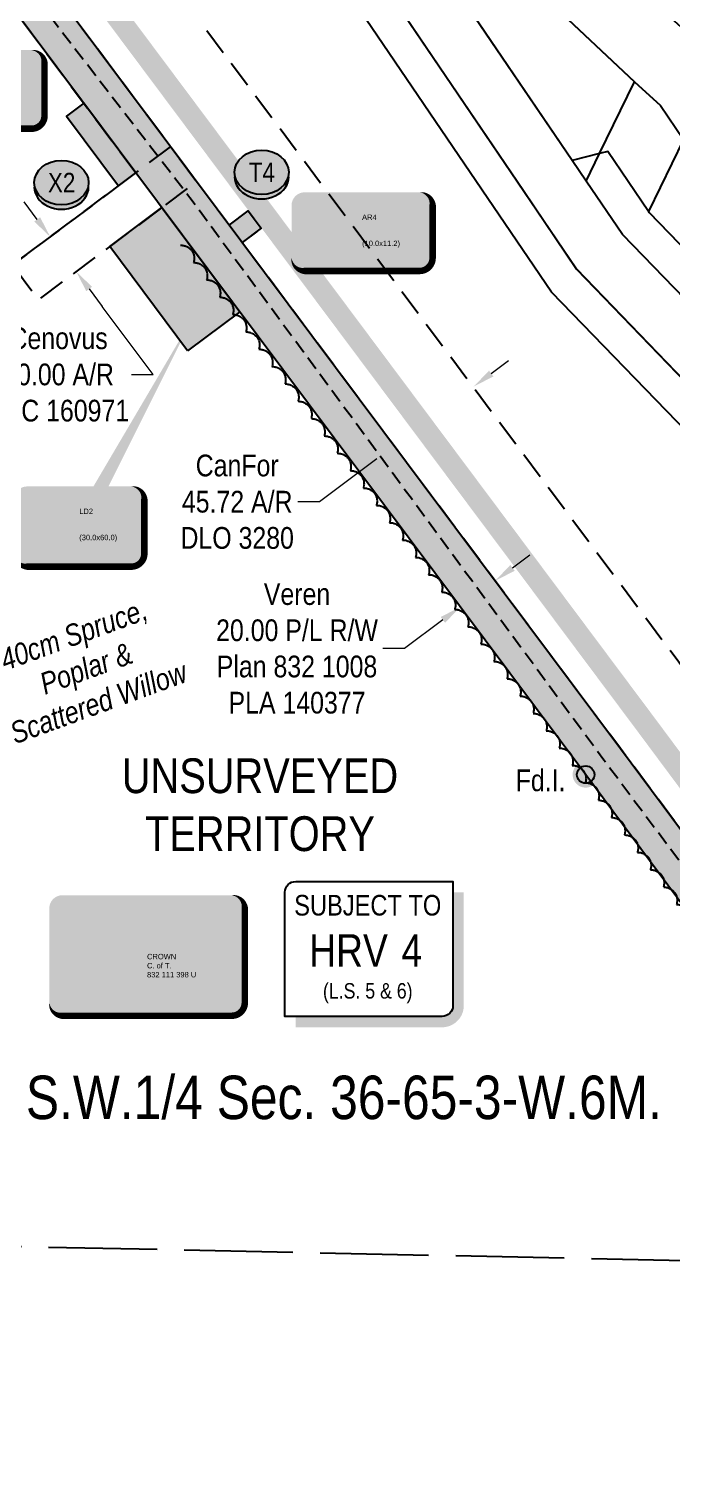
# Model space of a CAD drawing. Extents: x 413456 to 423436, y 6055086 to 6062162.
# Drawn here: x 414495 to 414791, y 6057832 to 6058500 of the extents above; entities that cross this region are included whole.
import ezdxf
from ezdxf.enums import TextEntityAlignment as Align

# ---------------------------------------------------------------- set-up
doc = ezdxf.new("R2018")
doc.units = 0
doc.header["$LTSCALE"] = 5
doc.header["$PDSIZE"] = 0.5
for name, pattern in [('0', [1, 1, 0]), ('foc-ACCESSROAD', [3.75, 2.5, -1.25]), ('foc-UNSURVEYED', [12.5, 10, -2.5]), ('HIDDEN2', [4.7625, 3.175, -1.5875]), ('UG_PIPE', [1.875, 1.25, -0.625])]:
    doc.linetypes.add(name, pattern=pattern)
doc.layers.get('Defpoints').update_dxf_attribs({"color": 9})
for name, color, linetype in [('AS-OWNER', 7, 'Continuous'), ('AS-PIPE-UG', 44, 'UG_PIPE'), ('AS-ROADS', 254, 'Continuous'), ('C-SYMBOL', 7, 'Continuous'), ('CG-NOTES', 7, 'Continuous'), ('CTW', 7, 'Continuous'), ('F-AR', 190, 'foc-ACCESSROAD'), ('F-RW', 190, 'Continuous'), ('F-WS', 190, 'foc-ACCESSROAD'), ('L-MON', 1, 'Continuous'), ('L-MON-T', 1, 'Continuous'), ('L-UNS-T', 3, 'Continuous'), ('L-USEC', 7, 'foc-UNSURVEYED'), ('P-BUFFER-H 100m', 191, 'Continuous'), ('P-CROSSINGS', 250, 'Continuous'), ('P-PROPOSED', 10, 'Continuous'), ('P-PROPOSED-H', 21, 'Continuous'), ('P-TEMP-BLOCKS', 250, 'Continuous'), ('P-TEMP-H', 41, 'Continuous'), ('P-TEMP_WORKSPACE', 46, 'Continuous'), ('T-BUSH', 110, '0'), ('T-BUSH-T', 110, 'Continuous'), ('T-EXISTING RTF', 220, 'HIDDEN2')]:
    doc.layers.add(name, color=color, linetype=linetype)
for name, color, linetype, lineweight in [('C-RW-T', 13, 'Continuous', 9), ('F-AR-T', 190, 'Continuous', 9), ('F-RW-T', 190, 'Continuous', 9)]:
    doc.layers.add(name, color=color, linetype=linetype, lineweight=lineweight)
doc.styles.add('175L', font='ARIALN.TTF', dxfattribs={"height": 20})
doc.styles.add('80CG', font='ARIALN.TTF', dxfattribs={"height": 10})
doc.styles.add('80L', font='ARIALN.TTF', dxfattribs={"height": 10})
doc.styles.add('80LS', font='ARIALNI.TTF', dxfattribs={"height": 10})
doc.styles.add('Crossing', font='ARIALN.TTF', dxfattribs={"height": 10})
doc.styles.add('HRV', font='ARIALN.TTF', dxfattribs={"height": 3})
doc.styles.get("Standard").update_dxf_attribs({"font": 'ARIALN.TTF'})
doc.dimstyles.new('Compass 5 000', dxfattribs={"dimscale": 5, "dimtxt": 9, "dimasz": 2, "dimexe": 0.2, "dimexo": 0.0625, "dimgap": 0.5, "dimtad": 0, "dimtih": 1, "dimtoh": 1, "dimzin": 0, "dimdsep": 46, "dimtxsty": '80CG', "dimcen": 0.1, "dimse1": 1, "dimse2": 1, "dimclrd": 256, "dimclrt": 256, "dimaunit": 1, "dimadec": 4, "dimazin": 0, "dimtfac": 0.06, "dimtofl": 0, "dimtmove": 0, "dimatfit": 1, "dimfxl": 0.2, "dimtolj": 1, "dimtzin": 0, "dimlwd": -1, "dimarcsym": 0})

# ---------------------------------------------------------------- blocks, each defined once
blk = doc.blocks.new('HRV')
blk.add_lwpolyline([(-35.14, 31.6), (37.21, 31.6), (37.21, -25.54, -0.414214), (32.21, -30.54), (-40.14, -30.54), (-40.14, 26.6, -0.414214)], format="xyb", close=True)
at = {"const_width": 5, "flags": 128}
blk.add_lwpolyline([(-35.14, -33.04), (32.21, -33.04, 0.414214), (39.71, -25.54), (39.71, 26.6)], format="xyb", dxfattribs=at)
at = {"style": '80L'}
blk.add_text('SUBJECT TO', height=9.5, dxfattribs=at).set_placement((-2.01, 13.06), align=Align.BOTTOM_CENTER)
blk.add_attdef('(N.W.1/4 00)', text='', height=7.12, dxfattribs=at).set_placement((-2.01, -24.45), align=Align.BOTTOM_CENTER)
at = {"layer": 'CTW', "color": 3, "style": 'HRV'}
blk.add_text('HRV', height=15, dxfattribs=at).set_placement((-10.88, -0.18), align=Align.MIDDLE_CENTER)
blk.add_attdef('0', text='', height=15, dxfattribs=at).set_placement((18.28, -0.18), align=Align.MIDDLE_CENTER)
blk = doc.blocks.new('*D42')
at = {"layer": 'C-RW-T', "transparency": 16777216}
for p, q in [((414717.4, 6058252.18), (414725.41, 6058258.17)), ((414685.37, 6058228.24), (414667.73, 6058215.05)), ((414667.73, 6058215.05), (414657.73, 6058215.05))]:
    blk.add_line(p, q, dxfattribs=at)
for points in [[(414716.4, 6058253.52), (414718.4, 6058250.85), (414709.39, 6058246.19)], [(414684.37, 6058229.57), (414686.37, 6058226.9), (414693.38, 6058234.22)]]:
    blk.add_solid(points, dxfattribs=at)
at = {"layer": 'Defpoints', "color": 0, "transparency": 16777216}
for p in [(414688.39, 6058274.29), (414672.37, 6058262.32), (414693.38, 6058234.22)]:
    blk.add_point(p, dxfattribs=at)
at = {"layer": 'C-RW-T', "transparency": 16777216, "insert": (414618.19, 6058215.05), "char_height": 10, "attachment_point": 5, "style": '80CG'}
blk.add_mtext('\\A1;Veren\\P20.00 P/L R/W\\PPlan 832 1008\\PPLA 140377', dxfattribs=at)
blk = doc.blocks.new('*D57')
at = {"layer": 'Defpoints', "color": 0, "transparency": 16777216}
for p in [(414681.48, 6058359.91), (414644.85, 6058332.54), (414662.96, 6058308.32)]:
    blk.add_point(p, dxfattribs=at)
at = {"layer": 'F-AR-T', "transparency": 16777216}
for p, q in [((414707.59, 6058341.68), (414715.6, 6058347.67)), ((414654.95, 6058302.33), (414628.55, 6058282.59)), ((414628.55, 6058282.59), (414618.55, 6058282.59))]:
    blk.add_line(p, q, dxfattribs=at)
for points in [[(414706.59, 6058343.01), (414708.59, 6058340.34), (414699.58, 6058335.69)], [(414653.95, 6058303.66), (414655.95, 6058300.99), (414662.96, 6058308.32)]]:
    blk.add_solid(points, dxfattribs=at)
at = {"layer": 'F-AR-T', "transparency": 16777216, "insert": (414590.65, 6058282.59), "char_height": 10, "attachment_point": 5, "style": '80CG'}
blk.add_mtext('\\A1;CanFor\\P45.72 A/R\\PDLO 3280', dxfattribs=at)
blk = doc.blocks.new('*D102')
at = {"layer": 'Defpoints', "color": 0, "transparency": 16777216}
for p in [(414511.34, 6058409.69), (414504.56, 6058404.63), (414523.3, 6058393.67)]:
    blk.add_point(p, dxfattribs=at)
at = {"layer": 'F-RW-T', "transparency": 16777216}
for p, q in [((414498.58, 6058412.64), (414492.59, 6058420.66)), ((414522.51, 6058380.6), (414528.49, 6058372.59)), ((414551.94, 6058341.19), (414528.49, 6058372.59)), ((414541.94, 6058341.19), (414551.94, 6058341.19))]:
    blk.add_line(p, q, dxfattribs=at)
for points in [[(414499.91, 6058413.64), (414497.24, 6058411.65), (414504.56, 6058404.63)], [(414523.84, 6058381.6), (414521.17, 6058379.6), (414516.52, 6058388.61)]]:
    blk.add_solid(points, dxfattribs=at)
at = {"layer": 'F-RW-T', "transparency": 16777216, "insert": (414508.42, 6058341.19), "char_height": 10, "attachment_point": 5, "style": '80CG'}
blk.add_mtext('\\A1;Cenovus\\P20.00 A/R\\PLOC 160971', dxfattribs=at)
blk = doc.blocks.new('*U129')
h = blk.add_hatch(color=255)
edge = h.paths.add_edge_path()
edge.add_line((-39, -28.5), (39, -28.5))
edge.add_arc((39, -22.5), 6, 270, 360)
edge.add_line((45, -22.5), (45, 21))
edge.add_arc((39, 21), 6, 0, 90)
edge.add_line((39, 27), (-39, 27))
edge.add_arc((-39, 21), 6, 90, 180)
edge.add_line((-45, 21), (-45, -22.5))
edge.add_arc((-39, -22.5), 6, 180, 270)
at = {"color": 14, "flags": 128}
blk.add_lwpolyline([(-39, -28.5, 3, 3, 0), (39, -28.5, 3, 3, 0.414214), (45, -22.5, 3, 3, 0), (45, 21, 3, 0, 0.414214), (39, 27, 0, 0, 0), (-39, 27, 0, 0, 0.414214), (-45, 21, 0, 0, 0), (-45, -22.5, 0, 3, 0.414214)], format="xyseb", close=True, dxfattribs=at)
blk.add_lwpolyline([(-34, -22.5, 0, 7.5, 0), (0, 0, 0, 0, 0)], format="xyseb", dxfattribs=at)
at = {"color": 14, "lineweight": 30, "flags": 104}
blk.add_attdef('ENTER_TEXT', text='', height=10, dxfattribs=at).set_placement((0, 0), align=Align.MIDDLE_CENTER)
blk = doc.blocks.new('fdia')
at = {"color": 255, "const_width": 1}
blk.add_lwpolyline([(-0.5, 0, 1), (0.5, 0, 1)], format="xyb", close=True, dxfattribs=at)
blk = doc.blocks.new('Fdiaa')
blk.add_blockref('fdia', (0, 0))
blk = doc.blocks.new('fdib')
at = {"color": 1, "const_width": 1.6}
blk.add_lwpolyline([(-0.4, 0, 1), (0.4, 0, 1)], format="xyb", close=True, dxfattribs=at)
at = {"color": 1}
blk.add_circle((0, 0), 0.8, dxfattribs=at)
blk = doc.blocks.new('Fdibb')
blk.add_blockref('fdib', (0, 0))
blk = doc.blocks.new('fdicc')
for name in ['Fdibb', 'Fdiaa']:
    blk.add_blockref(name, (0, 0))
blk = doc.blocks.new('FDI')
blk.add_blockref('fdicc', (0, 0))
blk = doc.blocks.new('*U157')
at = {"true_color": 0xff8aff}
h = blk.add_hatch(color=211, dxfattribs=at)
edge = h.paths.add_edge_path()
edge.add_line((-24, -18.47), (24, -18.47))
edge.add_arc((24, -12.47), 6, 270, 360)
edge.add_line((30, -12.47), (30, 12.5))
edge.add_arc((24, 12.5), 6, 0, 90)
edge.add_line((24, 18.5), (-24, 18.5))
edge.add_arc((-24, 12.5), 6, 90, 180)
edge.add_line((-30, 12.5), (-30, -12.47))
edge.add_arc((-24, -12.47), 6, 180, 270)
at = {"flags": 128}
blk.add_lwpolyline([(52.57, 96.74, 0, 7.5, 0), (0, 0, 0, 0, 0)], format="xyseb", dxfattribs=at)
at = {"color": 250, "flags": 128}
blk.add_lwpolyline([(-24, -18.47, 3, 3, 0), (24, -18.47, 3, 3, 0.414214), (30, -12.47, 3, 3, 0), (30, 12.5, 3, 0, 0.414214), (24, 18.5, 0, 0, 0), (-24, 18.5, 0, 0, 0.414214), (-30, 12.5, 0, 0, 0), (-30, -12.47, 0, 3, 0.414214)], format="xyseb", close=True, dxfattribs=at)
at = {"color": 250, "lineweight": 30, "flags": 104}
blk.add_attdef('TEMP_AREA_W1', text='', height=12, dxfattribs=at).set_placement((0, 8.26), align=Align.MIDDLE_CENTER)
blk.add_attdef('ENTER_TEXT', text='', height=9, dxfattribs=at).set_placement((0.01, -3.78), align=Align.TOP_CENTER)
blk = doc.blocks.new('*U159')
at = {"true_color": 0xff8aff}
h = blk.add_hatch(color=211, dxfattribs=at)
edge = h.paths.add_edge_path()
edge.add_line((-24, -17.74), (24, -17.74))
edge.add_arc((24, -11.74), 6, 270, 360)
edge.add_line((30, -11.74), (30, 12.5))
edge.add_arc((24, 12.5), 6, 0, 90)
edge.add_line((24, 18.5), (-24, 18.5))
edge.add_arc((-24, 12.5), 6, 90, 180)
edge.add_line((-30, 12.5), (-30, -11.74))
edge.add_arc((-24, -11.74), 6, 180, 270)
at = {"color": 250, "flags": 128}
blk.add_lwpolyline([(-24, -17.74, 3, 3, 0), (24, -17.74, 3, 3, 0.414214), (30, -11.74, 3, 3, 0), (30, 12.5, 3, 0, 0.414214), (24, 18.5, 0, 0, 0), (-24, 18.5, 0, 0, 0.414214), (-30, 12.5, 0, 0, 0), (-30, -11.74, 0, 3, 0.414214)], format="xyseb", close=True, dxfattribs=at)
at = {"flags": 128}
blk.add_lwpolyline([(14.55, -6.29, 0, 7.5, 0), (0, 0, 0, 0, 0)], format="xyseb", dxfattribs=at)
at = {"color": 250, "lineweight": 30, "flags": 104}
blk.add_attdef('TEMP_AREA_W1', text='', height=12, dxfattribs=at).set_placement((0, 8.26), align=Align.MIDDLE_CENTER)
blk.add_attdef('ENTER_TEXT', text='', height=9, dxfattribs=at).set_placement((0.01, -3.78), align=Align.TOP_CENTER)
blk = doc.blocks.new('XING3')
h = blk.add_hatch(color=250)
h.dxf.hatch_style = 1
edge = h.paths.add_edge_path()
edge.add_ellipse((0, -2.05), major_axis=(-12.5, 0), ratio=0.816297, start_angle=0, end_angle=180)
edge.add_line((12.5, -2.05), (12.5, 0))
edge.add_ellipse((0, 0), major_axis=(-12.5, 0), ratio=0.816297, start_angle=0, end_angle=180, ccw=False)
edge.add_line((-12.5, 0), (-12.5, -2.05))
at = {"layer": 'P-BUFFER-H 100m'}
h = blk.add_hatch(color=256, dxfattribs=at)
h.dxf.hatch_style = 1
edge = h.paths.add_edge_path()
edge.add_ellipse((0, 0), major_axis=(-12.5, 0), ratio=0.816297, start_angle=0, end_angle=360)
at = {"color": 250}
blk.add_ellipse((0, 0), major_axis=(-12.5, 0), ratio=0.816297, dxfattribs=at)
blk.add_ellipse((0, -2.05), major_axis=(-12.5, 0), ratio=0.816297, start_param=0, end_param=3.141593, dxfattribs=at)
at = {"color": 250, "style": 'Crossing'}
blk.add_attdef('CROSSING', text='', height=9, dxfattribs=at).set_placement((0.09, 0.02), align=Align.MIDDLE_CENTER)
at = {"color": 250, "style": 'Crossing', "flags": 1}
for tag, p in [('OWNER', (0.09, -12.49)), ('DESCRIPTION', (0.09, -25.77)), ('LOCATION', (0.09, -39.3)), ('DWG_REF', (0.09, -52.84))]:
    blk.add_attdef(tag, text='', height=9, dxfattribs=at).set_placement(p, align=Align.MIDDLE_CENTER)
blk = doc.blocks.new('*U160')
at = {"true_color": 0xff8aff}
h = blk.add_hatch(color=211, dxfattribs=at)
edge = h.paths.add_edge_path()
edge.add_line((-26.5, -17.74), (26.5, -17.74))
edge.add_arc((26.5, -11.74), 6, 270, 360)
edge.add_line((32.5, -11.74), (32.5, 12.5))
edge.add_arc((26.5, 12.5), 6, 0, 90)
edge.add_line((26.5, 18.5), (-26.5, 18.5))
edge.add_arc((-26.5, 12.5), 6, 90, 180)
edge.add_line((-32.5, 12.5), (-32.5, -11.74))
edge.add_arc((-26.5, -11.74), 6, 180, 270)
at = {"color": 250, "flags": 128}
blk.add_lwpolyline([(-26.5, -17.74, 3, 3, 0), (26.5, -17.74, 3, 3, 0.414214), (32.5, -11.74, 3, 3, 0), (32.5, 12.5, 3, 0, 0.414214), (26.5, 18.5, 0, 0, 0), (-26.5, 18.5, 0, 0, 0.414214), (-32.5, 12.5, 0, 0, 0), (-32.5, -11.74, 0, 3, 0.414214)], format="xyseb", close=True, dxfattribs=at)
at = {"flags": 128}
blk.add_lwpolyline([(14.55, -6.29, 0, 7.5, 0), (0, 0, 0, 0, 0)], format="xyseb", dxfattribs=at)
at = {"color": 250, "lineweight": 30, "flags": 104}
blk.add_attdef('TEMP_AREA_W1', text='', height=12, dxfattribs=at).set_placement((0, 8.26), align=Align.MIDDLE_CENTER)
blk.add_attdef('ENTER_TEXT', text='', height=9, dxfattribs=at).set_placement((0.01, -3.78), align=Align.TOP_CENTER)
blk = doc.blocks.new('xing2')
h = blk.add_hatch(color=50)
h.dxf.hatch_style = 1
edge = h.paths.add_edge_path()
edge.add_ellipse((0, 0), major_axis=(-12.5, 0), ratio=0.816297, start_angle=0, end_angle=360)
h = blk.add_hatch(color=250)
h.dxf.hatch_style = 1
edge = h.paths.add_edge_path()
edge.add_ellipse((0, -2.05), major_axis=(-12.5, 0), ratio=0.816297, start_angle=0, end_angle=180)
edge.add_line((12.5, -2.05), (12.5, 0))
edge.add_ellipse((0, 0), major_axis=(-12.5, 0), ratio=0.816297, start_angle=0, end_angle=180, ccw=False)
edge.add_line((-12.5, 0), (-12.5, -2.05))
at = {"color": 250}
blk.add_ellipse((0, 0), major_axis=(-12.5, 0), ratio=0.816297, dxfattribs=at)
blk.add_ellipse((0, -2.05), major_axis=(-12.5, 0), ratio=0.816297, start_param=0, end_param=3.141593, dxfattribs=at)
at = {"color": 250, "style": 'Crossing'}
blk.add_attdef('CROSSING', text='', height=9, dxfattribs=at).set_placement((0.09, 0.02), align=Align.MIDDLE_CENTER)
at = {"color": 250, "style": 'Crossing', "flags": 1}
for tag, p in [('OWNER', (0.09, -12.49)), ('DESCRIPTION', (0.09, -25.77)), ('LOCATION', (0.09, -39.3)), ('DWG_REF', (0.09, -52.84))]:
    blk.add_attdef(tag, text='', height=9, dxfattribs=at).set_placement(p, align=Align.MIDDLE_CENTER)

msp = doc.modelspace()

# ---------------------------------------------------------------- hatches: boundary and pattern name
at = {"layer": 'P-PROPOSED-H'}
h = msp.add_hatch(color=256, dxfattribs=at)
h.dxf.hatch_style = 1
h.paths.add_polyline_path([(416904.756, 6055529.951), (416785.055, 6055680.607), (415892.377, 6056810.918), (415332.219, 6057520.147), (415272.175, 6057596.189), (415202.086, 6057604.389), (414942.843, 6057932.602), (414767.131, 6058168.936), (414209.907, 6058914.461), (414193.886, 6058902.502), (414751.088, 6058157.008), (414926.986, 6057920.425), (415191.534, 6057585.496), (415275.653, 6057575.654), (415324.374, 6057513.953), (415884.533, 6056804.723), (416763.305, 6055692.037), (416777.217, 6055674.403), (416896.93, 6055523.732)])
at = {"layer": 'P-TEMP-H'}
h = msp.add_hatch(color=256, dxfattribs=at)
h.dxf.hatch_style = 1
h.paths.add_polyline_path([(414520.059, 6058466.11), (414512.053, 6058460.126), (414535.99, 6058428.1), (414543.996, 6058434.084)])
h = msp.add_hatch(color=256, dxfattribs=at)
h.dxf.hatch_style = 1
h.paths.add_polyline_path([(414567.845, 6058352.126), (414531.952, 6058400.135), (414555.956, 6058418.081), (414591.849, 6058370.073)])
h = msp.add_hatch(color=256, dxfattribs=at)
h.dxf.hatch_style = 1
h.paths.add_polyline_path([(414586.918, 6058410.047), (414595.755, 6058416.654), (414601.74, 6058408.648), (414592.902, 6058402.041), (414586.919, 6058410.048)])

# ---------------------------------------------------------------- linework, layer by layer
at = {"layer": 'AS-PIPE-UG', "flags": 128}
msp.add_lwpolyline([(415013.81, 6057825.514), (414991.353, 6057854.7), (414934.456, 6057929.698), (414759.483, 6058163.631), (414568.896, 6058422.579), (414403.322, 6058637.155), (414227.724, 6058873.014), (414219.982, 6058882.955), (414210.979, 6058894.781), (414205.494, 6058902.518), (414200.319, 6058908.749)], dxfattribs=at)
at = {"layer": 'AS-ROADS', "const_width": 9.996, "flags": 128}
msp.add_lwpolyline([(414166.253, 6058999.705), (414193.452, 6058962.875), (414227.645, 6058917.499), (414241.541, 6058898.813), (414270.734, 6058860.244), (414778.798, 6058180.154), (414953.433, 6057945.311), (414963.33, 6057931.94), (414977.822, 6057914.641), (415005.21, 6057886.425), (415028.571, 6057863.542), (415045.297, 6057848.482), (415051.329, 6057843.421)], dxfattribs=at)
at = {"layer": 'F-AR', "flags": 128}
msp.add_lwpolyline([(414195.036, 6059010.215), (414237.48, 6058953.403), (414803.466, 6058196.157, -0.0006318), (414803.565, 6058196.024), (414978.893, 6057960.207), (415027.314, 6057898.904)], format="xyb", dxfattribs=at)
msp.add_lwpolyline([(415556.042, 6057613.552), (415517.264, 6057613.555), (415432.685, 6057624.631), (415410.054, 6057627.847), (415319.915, 6057640.658), (415296.517, 6057643.983), (415290.45, 6057648.73), (415284.293, 6057653.546), (415247.428, 6057682.388), (415244.821, 6057684.428), (415244.039, 6057685.04), (415220.14, 6057697.466), (415206.402, 6057704.608), (415190.181, 6057713.043), (415176.649, 6057721.804), (415130.546, 6057751.655), (415051.009, 6057815.157), (415020.628, 6057840.898), (415004.448, 6057854.608), (414942.855, 6057932.587), (414767.116, 6058168.956), (414210.548, 6058913.602)], dxfattribs=at)
msp.add_lwpolyline([(414555.185, 6058417.502), (414499.139, 6058375.613), (414487.161, 6058391.64), (414543.223, 6058433.507), (414560.004, 6058446.056), (414571.969, 6058430.048), (414555.185, 6058417.502)], close=True, dxfattribs=at)
at = {"layer": 'F-RW'}
msp.add_line((414260.503, 6059106.57), (414722.469, 6058425.883), dxfattribs=at)
for points in [[(415271.787, 6057811.228), (415266.364, 6057834.757), (415255.807, 6057856.433), (415213.19, 6057908.907), (415203.442, 6057920.919), (415201.635, 6057924.659), (415184.388, 6057958.883), (415181.207, 6057965.18), (415179.812, 6057967.959), (415176.284, 6057974.984), (415014.456, 6058174.156), (414814.139, 6058380.929), (414808.145, 6058387.116), (414780.362, 6058415.797), (414780.035, 6058416.222), (414761.347, 6058443.96), (414757.455, 6058442.976), (414744.862, 6058439.791), (414688.474, 6058522.799), (414679.257, 6058536.369), (414550.468, 6058725.973), (414539.474, 6058743.897), (414539.474, 6058743.897), (414282.903, 6059121.624)], [(414750.377, 6058541.472), (414813.29, 6058484.689), (414796.149, 6058449.398), (414780.035, 6058416.222), (414780.362, 6058415.797), (414808.145, 6058387.116), (414814.139, 6058380.929), (415014.456, 6058174.156), (415175.595, 6057975.832), (415163.856, 6057966.304), (415002.626, 6058163.54), (414768.01, 6058405.7), (414751.302, 6058430.307), (414757.455, 6058442.976), (414773.509, 6058476.029), (414735.399, 6058511.867), (414564.792, 6058761.643), (414509.231, 6058843.848)], [(415126.896, 6057943.826), (414971.187, 6058135.648), (414735.32, 6058379.099), (414644.513, 6058512.788), (414656.922, 6058521.208), (414679.257, 6058536.369), (414705.732, 6058554.337), (414729.326, 6058570.35), (414745.875, 6058581.582), (414758.285, 6058590.005), (414774.833, 6058601.236), (414801.307, 6058619.205), (414802.242, 6058619.839), (414738.362, 6058711.928), (414728.276, 6058726.785), (414722.142, 6058739.301), (414719.848, 6058743.992), (414706.078, 6058788.575), (414694.79, 6058811.894), (414675.53, 6058840.293)], [(414735.399, 6058511.867), (414773.509, 6058476.029), (414785.49, 6058465.144), (414796.149, 6058449.398), (414805.152, 6058436.098), (414809.01, 6058432.119), (414853.1, 6058386.641), (414859.481, 6058380.059), (415038.487, 6058195.419), (415182.205, 6058018.427), (415194.487, 6058003.302), (415203.013, 6057986.327), (415207.572, 6057977.251), (415227.914, 6057936.754), (415235.93, 6057926.88), (415238.368, 6057923.876), (415280.365, 6057872.131), (415293.878, 6057844.496), (415300.788, 6057814.51)], [(414722.469, 6058425.883), (414746.87, 6058389.796), (414982.417, 6058145.612), (415147.71, 6057941.982), (415148.176, 6057941.408), (415136.176, 6057932.05)]]:
    msp.add_lwpolyline(points, dxfattribs=at)
at = {"layer": 'F-RW', "flags": 128}
for points in [[(415268.844, 6057812.306), (415263.557, 6057835.152), (415253.257, 6057856.219), (415210.859, 6057907.014), (415196.445, 6057924.77), (415181.208, 6057944.938), (415174.006, 6057953.806), (415163.856, 6057966.304), (415163.856, 6057966.304), (415002.626, 6058163.54), (414768.01, 6058405.7), (414751.302, 6058430.307), (414744.862, 6058439.791), (414687.681, 6058523.966), (414679.257, 6058536.369), (414550.468, 6058725.973), (414541.96, 6058739.914), (414537.435, 6058747.161), (414408.619, 6058936.387)], [(414408.044, 6058889.175), (414504.034, 6058747.737), (414516.087, 6058729.977), (414530.217, 6058709.157), (414656.061, 6058523.399), (414665.358, 6058510.033), (414746.915, 6058389.913), (414982.417, 6058145.612), (415147.71, 6057941.982), (415148.176, 6057941.408), (415154.015, 6057934.235), (415161.102, 6057925.52), (415177.795, 6057904.922), (415180.028, 6057902.171), (415184.123, 6057897.126), (415189.909, 6057889.999), (415223.923, 6057849.528), (415230.364, 6057841.597), (415237.959, 6057826.065)]]:
    msp.add_lwpolyline(points, dxfattribs=at)
at = {"layer": 'F-WS', "flags": 128}
msp.add_lwpolyline([(414487.931, 6058392.215), (414439.902, 6058356.298), (414398.518, 6058411.663), (414369.095, 6058451.028), (414317.678, 6058519.82), (414302.273, 6058540.432), (414318.289, 6058552.404), (414371.768, 6058592.383), (414402.368, 6058615.258), (414406.353, 6058618.238), (414543.993, 6058434.082), (414487.931, 6058392.215)], close=True, dxfattribs=at)
at = {"layer": 'L-USEC'}
msp.add_line((414378.837, 6057942.135), (415180.457, 6057925.111), dxfattribs=at)
at = {"layer": 'P-PROPOSED'}
msp.add_lwpolyline([(416904.756, 6055529.951), (416785.055, 6055680.607), (415892.377, 6056810.918), (415332.219, 6057520.147), (415272.175, 6057596.189), (415202.086, 6057604.389), (414942.843, 6057932.602), (414767.131, 6058168.936), (414209.907, 6058914.461), (414193.886, 6058902.502), (414751.088, 6058157.008), (414926.986, 6057920.425), (415191.534, 6057585.496), (415275.653, 6057575.654), (415324.374, 6057513.953), (415884.533, 6056804.723), (416763.305, 6055692.037), (416777.217, 6055674.403), (416896.93, 6055523.732), (416904.756, 6055529.951)], dxfattribs=at)
at = {"layer": 'P-TEMP_WORKSPACE'}
for points in [[(414520.059, 6058466.11), (414512.053, 6058460.126), (414535.99, 6058428.1), (414543.996, 6058434.084)], [(414567.845, 6058352.126), (414531.952, 6058400.135), (414555.956, 6058418.081), (414591.849, 6058370.073)], [(414567.845, 6058352.126), (414531.952, 6058400.135), (414555.956, 6058418.081), (414591.849, 6058370.073)], [(414586.918, 6058410.047), (414595.755, 6058416.654), (414601.74, 6058408.648), (414592.902, 6058402.041), (414586.919, 6058410.048)]]:
    msp.add_lwpolyline(points, close=True, dxfattribs=at)
at = {"layer": 'T-BUSH', "flags": 128}
msp.add_lwpolyline([(414564.561, 6058400.754, -0.5205671), (414570.574, 6058392.769, -0.5205671), (414576.586, 6058384.784, -0.5205671), (414582.598, 6058376.799, -0.5205671), (414588.611, 6058368.813, -0.5205671), (414594.623, 6058360.828, -0.5205671), (414600.635, 6058352.843, -0.5205671), (414606.648, 6058344.857, -0.5205671), (414612.66, 6058336.872, -0.5205671), (414618.673, 6058328.887, -0.5205671), (414624.685, 6058320.902, -0.5205671), (414630.697, 6058312.916, -0.5205671), (414636.71, 6058304.931, -0.5205671), (414642.722, 6058296.946, -0.5205671), (414648.734, 6058288.961, -0.5205671), (414654.747, 6058280.975, -0.5205671), (414660.759, 6058272.99, -0.5205671), (414666.771, 6058265.005, -0.5205671), (414672.784, 6058257.02, -0.5205671), (414678.796, 6058249.034, -0.5205671), (414684.808, 6058241.049, -0.5205671), (414690.821, 6058233.064, -0.5205671), (414696.833, 6058225.078, -0.5205671), (414702.845, 6058217.093, -0.5205671), (414708.858, 6058209.108, -0.5205671), (414714.87, 6058201.123, -0.5205671), (414720.882, 6058193.137, -0.5205671), (414726.895, 6058185.152, -0.5205671), (414732.907, 6058177.167, -0.5205671), (414738.919, 6058169.182, -0.5205671), (414744.932, 6058161.196, -0.5205671), (414750.94, 6058153.208, -0.5205671), (414756.932, 6058145.207, -0.5205671), (414762.923, 6058137.206, -0.5205671), (414768.915, 6058129.206, -0.5205671), (414774.907, 6058121.205, -0.5205671), (414780.899, 6058113.204, -0.5205671), (414786.891, 6058105.204, -0.5205671), (414792.883, 6058097.203, -0.5205671), (414798.874, 6058089.203, -0.5205671), (414804.866, 6058081.202, -0.5205671), (414810.858, 6058073.201, -0.5205671), (414816.85, 6058065.201, -0.5205671), (414822.842, 6058057.2, -0.5205671), (414828.834, 6058049.199, -0.5205671), (414834.825, 6058041.199, -0.5205671), (414840.817, 6058033.198, -0.5205671), (414846.809, 6058025.197, -0.5205671), (414852.801, 6058017.197, -0.5205671), (414858.793, 6058009.196, -0.5205671), (414864.785, 6058001.195, -0.5205671), (414870.777, 6057993.195, -0.5205671), (414876.768, 6057985.194, -0.5205671), (414882.76, 6057977.193, -0.5205671), (414888.752, 6057969.193, -0.5205671), (414894.744, 6057961.192, -0.5205671), (414900.736, 6057953.191, -0.5205671), (414906.728, 6057945.191, -0.5205671), (414912.719, 6057937.19, -0.5205671), (414918.711, 6057929.189, -0.5205671), (414924.703, 6057921.189, -0.5205671), (414931.147, 6057913.553, -0.5205671), (414937.711, 6057906.015, -0.5205671), (414944.275, 6057898.476, -0.5205671), (414950.839, 6057890.938, -0.5205671), (414957.402, 6057883.399, -0.5205671), (414963.966, 6057875.861, -0.5205671), (414970.53, 6057868.323, -0.5205671), (414977.094, 6057860.784, -0.5205671), (414983.658, 6057853.246, -0.5205671), (414983.663, 6057848.882, -0.5205671), (414976.596, 6057850.24, -0.5205671), (414970.368, 6057842.421, -0.5205671), (414964.141, 6057834.603, -0.5205671), (414957.913, 6057826.785, -0.5205671), (414950.189, 6057820.844, -0.5205671), (414941.504, 6057816.338, -0.5205671), (414942.541, 6057806.397, -0.5205671), (414943.756, 6057796.599, -0.5205671), (414947.93, 6057789.105, -0.5205671), (414949.19, 6057779.189, -0.5205671), (414950.451, 6057769.273, -0.5205671), (414951.711, 6057759.358, -0.5205671), (414952.972, 6057749.442, -0.5205671), (414954.232, 6057739.526, -0.5205671), (414955.493, 6057729.61, -0.5205671), (414956.719, 6057719.69, -0.5205671), (414957.919, 6057709.767, -0.5205671), (414959.118, 6057699.843, -0.5205671), (414960.318, 6057689.92, -0.5205671), (414961.517, 6057679.996, -0.5205671), (414962.717, 6057670.073, -0.5205671), (414963.916, 6057660.15, -0.5205671), (414965.116, 6057650.226, -0.5205671), (414966.315, 6057640.303, -0.5205671), (414967.515, 6057630.379, -0.5205671), (414965.945, 6057622.41, -0.5205671), (414957.777, 6057619.225, -0.5205671), (414960.084, 6057609.499, -0.5205671), (414960.039, 6057602.033, -0.5205671), (414950.228, 6057603.948, -0.5205671), (414940.418, 6057605.864, -0.5205671), (414926.718, 6057608.539, -0.5205671)], format="xyb", dxfattribs=at)
at = {"layer": 'T-EXISTING RTF', "flags": 128}
msp.add_lwpolyline([(414586.918, 6058410.047), (414595.755, 6058416.654), (414601.74, 6058408.648), (414592.902, 6058402.041), (414586.919, 6058410.048)], close=True, dxfattribs=at)

# ---------------------------------------------------------------- block references
at = {"layer": 'AS-OWNER'}
ref = msp.add_blockref('*U129', (414549.144, 6058074.46), dxfattribs=at)
lines = msp.add_mtext('CROWN\\PC. of T.\\P832 111 398 U', dxfattribs={"layer": '0', "color": 14, "insert": (414549.144, 6058074.46), "char_height": 2.5, "attachment_point": 1})
ref.add_attrib('ENTER_TEXT', '', (414549.144, 6058074.46), dxfattribs={"flags": 104}).embed_mtext(lines)
at = {"layer": 'CG-NOTES'}
msp.add_blockref('HRV', (414652.766, 6058076.195), dxfattribs=at).add_auto_attribs({'(N.W.1/4 00)': '(L.S. 5 & 6)', '0': '4'})
at = {"layer": 'L-MON', "color": 3, "xscale": 4.999999999999853, "yscale": 4.999999999999853, "zscale": 4.999999999999853}
msp.add_blockref('FDI', (414751.088, 6058157.008), dxfattribs=at)
at = {"layer": 'P-CROSSINGS'}
for name, p, xscale, yscale, zscale, values in [('XING3', (414601.9, 6058434.312), 0.9990318021807449, 0.9990318021807449, 0.9990318021807449, {'CROSSING': 'T4'}), ('xing2', (414509.732, 6058429.562), 0.99956357, 0.99956357, 0.99956357, {'CROSSING': 'X2'})]:
    msp.add_blockref(name, p, dxfattribs=dict(at, xscale=xscale, yscale=yscale, zscale=zscale)).add_auto_attribs(values)
at = {"layer": 'P-TEMP-BLOCKS'}
ref = msp.add_blockref('*U159', (414471.977, 6058472.1), dxfattribs=dict(at, xscale=0.9990429872970817, yscale=0.9990429872970817, zscale=0.9990429872970817))
lines = msp.add_mtext('W5', dxfattribs={"layer": '0', "color": 250, "insert": (414471.977, 6058480.357), "char_height": 2.5, "attachment_point": 1})
ref.add_attrib('TEMP_AREA_W1', '', (414471.977, 6058480.357), dxfattribs={"flags": 104}).embed_mtext(lines)
lines = msp.add_mtext('(10.0x40.0)', dxfattribs={"layer": '0', "color": 250, "insert": (414471.983, 6058468.326), "char_height": 2.5, "attachment_point": 1})
ref.add_attrib('ENTER_TEXT', '', (414471.983, 6058468.326), dxfattribs={"flags": 104}).embed_mtext(lines)
ref = msp.add_blockref('*U160', (414648.148, 6058406.626), dxfattribs=dict(at, xscale=0.9990429872970817, yscale=0.9990429872970817, zscale=0.9990429872970817))
lines = msp.add_mtext('AR4', dxfattribs={"layer": '0', "color": 250, "insert": (414648.148, 6058414.883), "char_height": 2.5, "attachment_point": 1})
ref.add_attrib('TEMP_AREA_W1', '', (414648.148, 6058414.883), dxfattribs={"flags": 104}).embed_mtext(lines)
lines = msp.add_mtext('(10.0x11.2)', dxfattribs={"layer": '0', "color": 250, "insert": (414648.154, 6058402.853), "char_height": 2.5, "attachment_point": 1})
ref.add_attrib('ENTER_TEXT', '', (414648.154, 6058402.853), dxfattribs={"flags": 104}).embed_mtext(lines)
ref = msp.add_blockref('*U157', (414517.933, 6058271.207), dxfattribs=dict(at, xscale=0.9990452463107472, yscale=0.9990452463107472, zscale=0.9990452463107472))
lines = msp.add_mtext('LD2', dxfattribs={"layer": '0', "color": 250, "insert": (414517.933, 6058279.464), "char_height": 2.5, "attachment_point": 1})
ref.add_attrib('TEMP_AREA_W1', '', (414517.933, 6058279.464), dxfattribs={"flags": 104}).embed_mtext(lines)
lines = msp.add_mtext('(30.0x60.0)', dxfattribs={"layer": '0', "color": 250, "insert": (414517.939, 6058267.434), "char_height": 2.5, "attachment_point": 1})
ref.add_attrib('ENTER_TEXT', '', (414517.939, 6058267.434), dxfattribs={"flags": 104}).embed_mtext(lines)

# ---------------------------------------------------------------- texts
at = {"layer": 'C-SYMBOL', "color": 3, "style": '175L'}
msp.add_text('Theor. S.W.1/4 Sec. 36-65-3-W.6M.', height=20, dxfattribs=at).set_placement((414603.488, 6057992.381), align=Align.BOTTOM_CENTER)
at = {"layer": 'L-MON-T', "insert": (414719.753, 6058159.354), "char_height": 9.99564, "attachment_point": 1, "style": '80L'}
msp.add_mtext_dynamic_manual_height_columns('\\pxqr;Fd.I.', width=22.02483, gutter_width=49.956, heights=[0], dxfattribs=at)
at = {"layer": 'L-UNS-T', "color": 3, "insert": (414601.141, 6058143.023), "char_height": 16, "attachment_point": 5, "style": '80L'}
msp.add_mtext_dynamic_manual_height_columns('\\pxqc;UNSURVEYED TERRITORY', width=126.30343, gutter_width=47.459, heights=[0], dxfattribs=at)
at = {"layer": 'T-BUSH-T', "insert": (414513.656, 6058226.227), "char_height": 9.99564, "width": 96.18268, "attachment_point": 2, "rotation": 20, "style": '80LS'}
msp.add_mtext('40cm Spruce, Poplar &  \\PScattered Willow  ', dxfattribs=at)

# ---------------------------------------------------------------- dimensions: what is measured, and where the dimension line sits
at = {"layer": 'C-RW-T'}
dim = msp.add_linear_dim(base=(414693.378, 6058234.224), p1=(414688.388, 6058274.291), p2=(414672.375, 6058262.321), angle=216.779352, text='Veren\\P20.00 P/L R/W\\PPlan 832 1008\\PPLA 140377', dimstyle='Compass 5 000', dxfattribs=at)
dim.commit()
dim.dimension.update_dxf_attribs({"geometry": '*D42', "text_midpoint": (414618.195, 6058215.055), "dimtype": 161})
at = {"layer": 'F-AR-T'}
dim = msp.add_linear_dim(base=(414662.958, 6058308.315), p1=(414681.475, 6058359.914), p2=(414644.852, 6058332.538), angle=216.77814, text='CanFor\\P45.72 A/R\\PDLO 3280', dimstyle='Compass 5 000', dxfattribs=at)
dim.commit()
dim.dimension.update_dxf_attribs({"geometry": '*D57', "text_midpoint": (414590.649, 6058282.594), "dimtype": 161})
at = {"layer": 'F-RW-T'}
dim = msp.add_linear_dim(base=(414504.559, 6058404.632), p1=(414523.303, 6058393.673), p2=(414511.338, 6058409.695), angle=126.752407, text='Cenovus\\P20.00 A/R\\PLOC 160971', dimstyle='Compass 5 000', override={"dimtmove": 1}, dxfattribs=at)
dim.commit()
dim.dimension.update_dxf_attribs({"geometry": '*D102', "text_midpoint": (414523.732, 6058341.193), "dimtype": 161})

doc.saveas('drawing.dxf')
